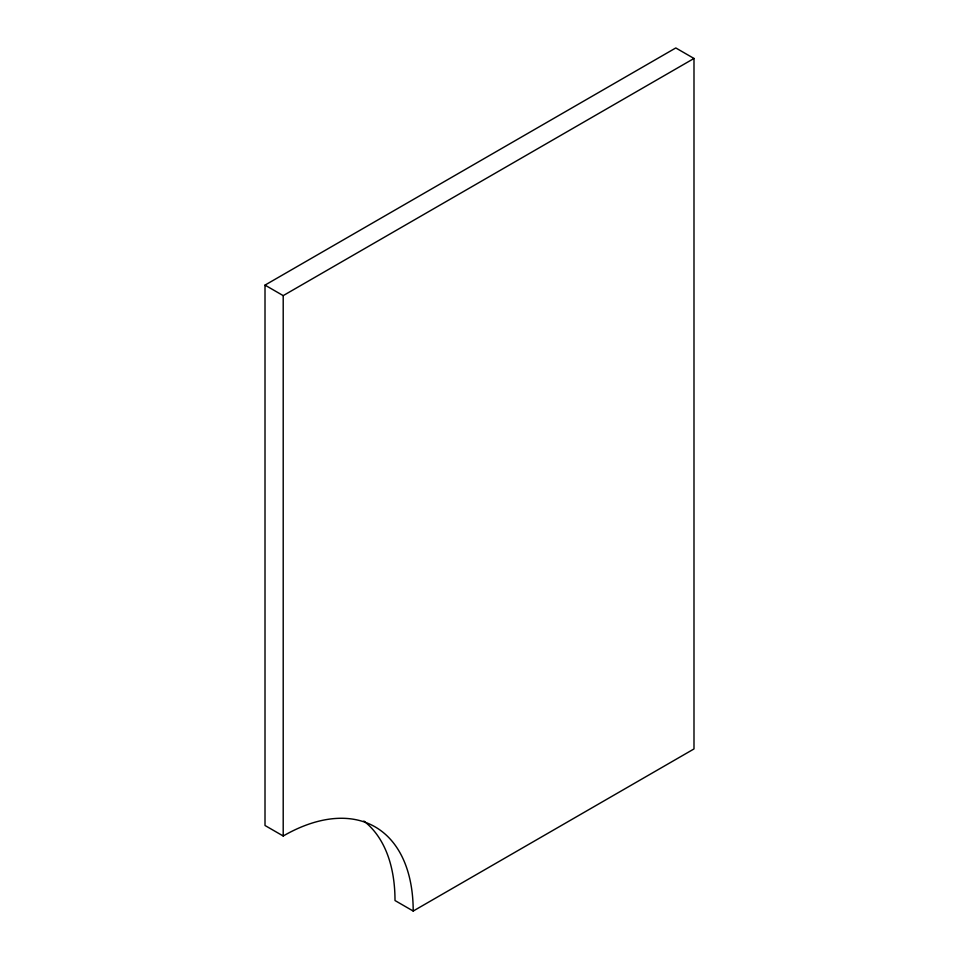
<?xml version="1.0" encoding="UTF-8"?>
<svg xmlns="http://www.w3.org/2000/svg" width="959" height="959" viewBox="0 0 959 959"><rect width="100%" height="100%" fill="white"/><g stroke="black" fill="none" stroke-linecap="round" stroke-linejoin="round"><path stroke-width="1.44" d="M413.197 911.05A183.84 106.137 -60 0 0 283.205 835.996L265.008 825.495L265.008 285.111L675.795 47.95L693.992 58.463L693.992 748.943L413.197 911.05L395 900.537A183.84 106.137 -60 0 0 363.857 821.036M265.008 285.111L283.205 295.624L693.992 58.463M283.205 295.624L283.205 835.996"/></g></svg>
